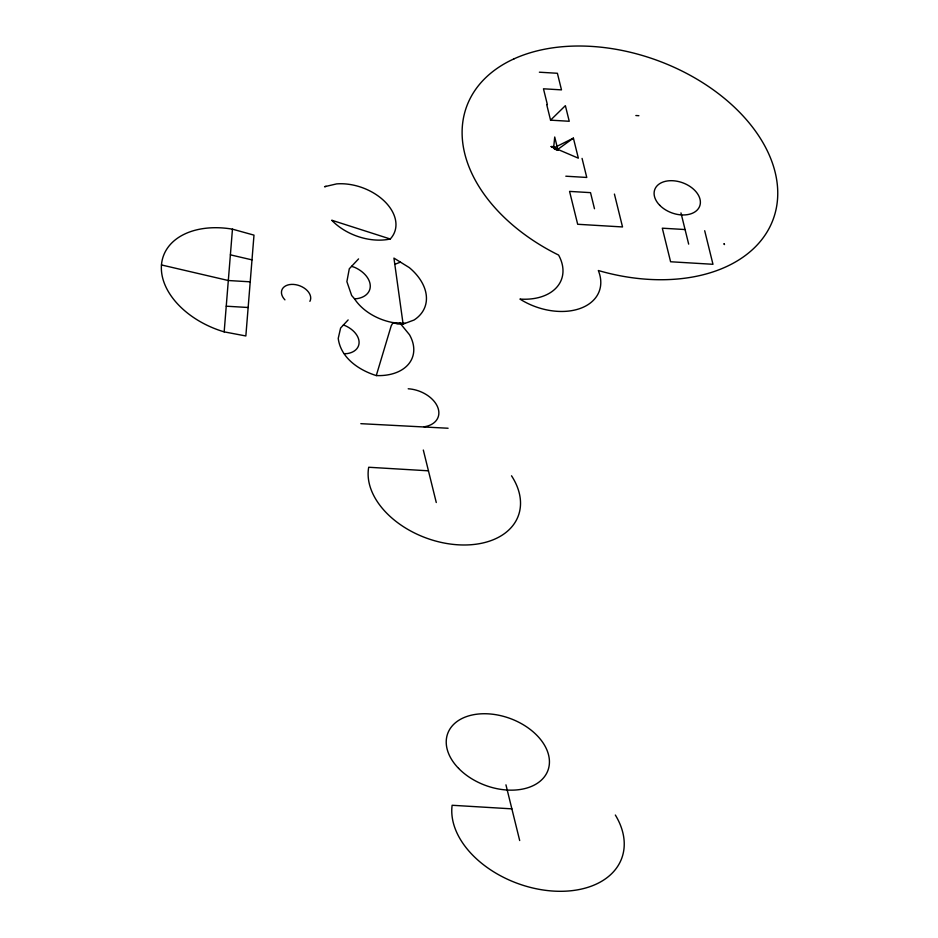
<?xml version="1.0" encoding="UTF-8"?>
<svg xmlns="http://www.w3.org/2000/svg" width="938" height="938" viewBox="0 0 938 938"><rect width="100%" height="100%" fill="white"/><g stroke="black" fill="none" stroke-linecap="round" stroke-linejoin="round"><path stroke-width="1.41" d="M224.17 331.864L232.46 229.165L253.987 235.133L245.85 335.968L224.17 331.864A75.872 50.675 20.2 0 1 161.465 264.95A75.872 50.675 20.2 0 1 232.46 229.165M348.139 319.928L340.611 328.019L338.231 338.395C340.682 357.87 358.867 370.123 376.279 375.575L391.216 325.791L393.057 322.613L405.146 323.329M358.551 258.911L349.288 268.796L346.884 281.635L351.668 295.529L354.505 298.765L356.944 298.671A24.2 16.157 20.2 0 0 370.24 285.258A24.2 16.157 20.2 0 0 354.693 267.377L351.609 266.322M550.559 120.158L565.38 105.666L569.237 121.272L550.559 120.158L546.702 104.552M557.77 149.377L573.399 138.132L578.347 158.182L551.157 146.551L553.748 146.598L557.993 150.291L554.721 137.018L553.748 146.598L554.393 149.06L557.993 150.291L551.157 146.551M326.143 186.345L324.56 186.709L336.625 183.895A45.352 30.286 20.2 0 1 385.436 202.209A45.352 30.286 20.2 0 1 390.243 239.002A47.779 31.904 20.2 0 1 331.724 220.219L390.243 239.002M554.053 147.794L573.399 138.132M394.804 264.328L400.444 262.136M403.106 324.091L414.01 320.034A53.431 35.679 20.2 0 0 409.296 267.611L393.948 258.114L403.106 324.091L397.618 323.985L393.057 322.613A44.215 29.535 20.2 0 1 354.494 298.765M344.293 353.708L347.212 353.591A21.597 14.422 20.2 0 0 359.066 341.62A21.597 14.422 20.2 0 0 345.196 325.662L343.39 325.04M448.094 428.244L360.825 423.671M539.373 72.203L557.395 73.281L561.487 89.872L543.465 88.793L547.37 104.599M635.858 115.526L638.872 115.702M565.813 176.203L586.766 177.458L582.064 158.405M685.068 229.54L662.31 228.192L670.6 261.761L712.974 264.293L704.696 230.725M724.359 243.833L723.749 243.798L724.535 244.572M250.223 281.822L228.321 280.521L161.465 264.95M226.246 306.198L248.148 307.5M428.455 470.817L368.704 467.253A78.851 52.657 20.2 0 0 458.201 544.814A78.851 52.657 20.2 0 0 511.515 475.789M511.867 808.849L452.128 805.273A89.239 59.598 20.2 0 0 553.701 891.1A89.239 59.598 20.2 0 0 615.34 815.028M230.385 254.843L251.994 259.873M399.916 323.024L409.484 334.725A49.022 32.736 20.2 0 1 376.279 375.575M680.965 212.903L688.668 244.126M614.413 194.072L622.527 226.949L577.679 224.276L569.565 191.399L590.518 192.642L594.481 208.74M423.319 450.041L436.276 502.522M505.945 784.836L519.687 840.53M408.206 388.778A26.839 17.928 20.2 0 1 437.6 406.928A26.839 17.928 20.2 0 1 424.093 426.802M284.929 299.855A15.149 10.119 20.2 0 1 293.418 284.413A15.149 10.119 20.2 0 1 309.892 301.344M458.576 768.363A53.407 35.667 20.2 0 0 546.479 773.615A53.407 35.667 20.2 0 0 488.428 713.853A53.407 35.667 20.2 0 0 458.576 768.363M514.059 58.824A163.318 109.066 20.2 0 0 558.591 255.066A53.583 35.785 20.2 0 1 519.933 299.07A54.791 36.594 20.2 0 0 580.364 308.391A54.791 36.594 20.2 0 0 598.315 270.507A163.318 109.066 20.2 0 0 770.755 158.628A163.318 109.066 20.2 0 0 514.059 58.824M659.637 205.188A23.942 15.993 20.2 0 0 699.056 207.544A23.942 15.993 20.2 0 0 673.027 180.741A23.942 15.993 20.2 0 0 659.637 205.188"/></g></svg>
